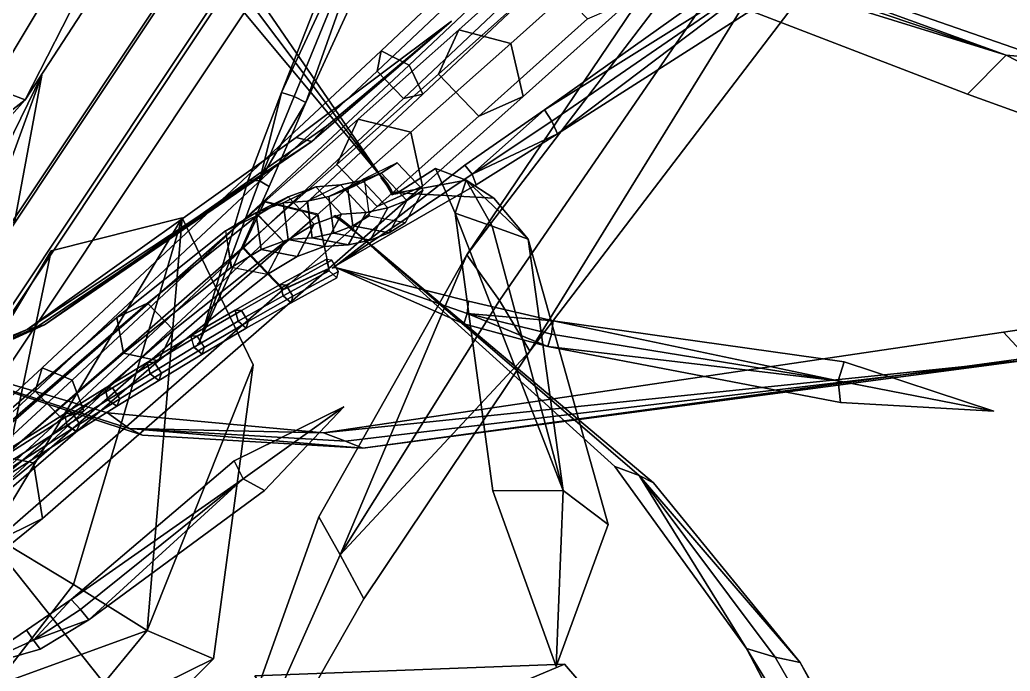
# Model space of a CAD drawing. Header units: metres. Extents: x -488 to 282, y -579 to 399.
# Drawn here: x 17.8 to 82.5, y 0.7 to 43.3 of the extents above; entities that cross this region are included whole.
import ezdxf

# ---------------------------------------------------------------- set-up
doc = ezdxf.new("R2010")
doc.units = ezdxf.units.M

msp = doc.modelspace()

# ---------------------------------------------------------------- linework, layer by layer
at = {"layer": 'coreopsi_1Pdncle', "color": 3}
for points in [[(-0.9812, 2.3616, -1.02844), (33.1158, 53.5824, 84.05926), (31.5009, 51.4651, 85.981), (-2.5961, 0.2442, 0.8933)], [(1.9856, 1.1786, -1.5052), (36.08269, 52.3995, 83.5824), (33.1158, 53.5824, 84.05926), (-0.9812, 2.3616, -1.02844)], [(2.2269, -1.6221, 0.08411), (36.3239, 49.5986, 85.1718), (36.08269, 52.3995, 83.5824), (1.9856, 1.1786, -1.5052)], [(-2.5961, 0.2442, 0.8933), (31.5009, 51.4651, 85.981), (33.5085, 49.02449, 86.6457), (-0.5885, -2.1963, 1.5579)], [(-0.5885, -2.1963, 1.5579), (33.5085, 49.02449, 86.6457), (36.3239, 49.5986, 85.1718), (2.2269, -1.6221, 0.08411)], [(-0.2302, 2.2535, 1.5703), (36.6886, -51.3794, 83.9511), (34.4062, -53.6218, 83.514), (-2.5126, 0.01108, 1.1332)], [(2.3681, 1.4027, -0.148), (39.287, -52.2302, 82.2327), (36.6886, -51.3794, 83.9511), (-0.2302, 2.2535, 1.5703)], [(1.7159, -1.3735, -1.6632), (38.6348, -55.00653, 80.7175), (39.287, -52.2302, 82.2327), (2.3681, 1.4027, -0.148)]]:
    msp.add_3dface(points, dxfattribs=at)
at = {"layer": 'coreopsi_1Petal1', "color": 3}
for points in [[(28.3599, 30.2978, 550.0322), (19.798, 28.1439, 554.9525), (15.899, 9.5476, 554.8166)], [(28.3599, 30.2978, 550.0322), (15.899, 9.5476, 554.8166), (19.798, 28.1439, 554.9525)], [(28.3599, 30.2978, 550.0322), (15.899, 9.5476, 554.8166), (21.276, 6.3355, 551.7697)], [(28.3599, 30.2978, 550.0322), (21.276, 6.3355, 551.7697), (15.899, 9.5476, 554.8166)], [(21.276, 6.3355, 551.7697), (26.09012, 3.3142, 549.0595), (28.3599, 30.2978, 550.0322)], [(21.276, 6.3355, 551.7697), (28.3599, 30.2978, 550.0322), (26.09012, 3.3142, 549.0595)], [(26.09012, 3.3142, 549.0595), (33.00005, 20.6961, 546.6035), (28.3599, 30.2978, 550.0322)], [(26.09012, 3.3142, 549.0595), (28.3599, 30.2978, 550.0322), (33.00005, 20.6961, 546.6035)], [(15.899, 9.5476, 554.8166), (19.798, 28.1439, 554.9525), (8.9218, 9.9426, 556.7844)], [(15.899, 9.5476, 554.8166), (8.9218, 9.9426, 556.7844), (19.798, 28.1439, 554.9525)], [(30.4235, 1.4579, 544.8852), (33.00005, 20.6961, 546.6035), (26.09012, 3.3142, 549.0595)], [(30.4235, 1.4579, 544.8852), (26.09012, 3.3142, 549.0595), (33.00005, 20.6961, 546.6035)], [(21.276, 6.3355, 551.7697), (15.899, 9.5476, 554.8166), (16.1199, -0.2987, 546.9089)], [(21.276, 6.3355, 551.7697), (16.1199, -0.2987, 546.9089), (15.899, 9.5476, 554.8166)], [(16.1199, -0.2987, 546.9089), (26.09012, 3.3142, 549.0595), (21.276, 6.3355, 551.7697)], [(16.1199, -0.2987, 546.9089), (21.276, 6.3355, 551.7697), (26.09012, 3.3142, 549.0595)], [(16.1199, -0.2987, 546.9089), (20.5681, -3.3896, 543.6263), (26.09012, 3.3142, 549.0595)], [(16.1199, -0.2987, 546.9089), (26.09012, 3.3142, 549.0595), (20.5681, -3.3896, 543.6263)], [(20.5681, -3.3896, 543.6263), (30.4235, 1.4579, 544.8852), (26.09012, 3.3142, 549.0595)], [(20.5681, -3.3896, 543.6263), (26.09012, 3.3142, 549.0595), (30.4235, 1.4579, 544.8852)], [(24.1419, -4.7947, 540.6976), (30.4235, 1.4579, 544.8852), (20.5681, -3.3896, 543.6263)], [(24.1419, -4.7947, 540.6976), (20.5681, -3.3896, 543.6263), (30.4235, 1.4579, 544.8852)], [(37.00762, -5.7594, 542.7199), (53.3567, 1.1093, 535.8958), (33.1093, 0.3574, 542.4084)], [(37.00762, -5.7594, 542.7199), (33.1093, 0.3574, 542.4084), (53.3567, 1.1093, 535.8958)], [(59.6723, -6.2239, 532.9821), (53.3567, 1.1093, 535.8958), (37.00762, -5.7594, 542.7199)], [(59.6723, -6.2239, 532.9821), (37.00762, -5.7594, 542.7199), (53.3567, 1.1093, 535.8958)]]:
    msp.add_3dface(points, dxfattribs=at)
at = {"layer": 'coreopsi_Leaf', "color": 3}
for points in [[(46.9748, 27.877, 267.8952), (87.3109, 87.6446, 318.6636), (88.9432, 82.865, 321.4009)], [(46.9748, 27.877, 267.8952), (88.9432, 82.865, 321.4009), (87.3109, 87.6446, 318.6636)], [(46.9748, 27.877, 267.8952), (88.9432, 82.865, 321.4009), (49.1037, 24.9047, 269.2724)], [(46.9748, 27.877, 267.8952), (49.1037, 24.9047, 269.2724), (88.9432, 82.865, 321.4009)], [(49.1037, 24.9047, 269.2724), (88.9432, 82.865, 321.4009), (51.08138, 21.584, 270.1316)], [(49.1037, 24.9047, 269.2724), (51.08138, 21.584, 270.1316), (88.9432, 82.865, 321.4009)], [(51.08138, 21.584, 270.1316), (88.9432, 82.865, 321.4009), (94.58, 78.5893, 322.6304)], [(51.08138, 21.584, 270.1316), (94.58, 78.5893, 322.6304), (88.9432, 82.865, 321.4009)], [(13.5609, 39.5859, 209.6585), (30.658, 70.5923, 254.2292), (33.7068, 68.5412, 253.7306)], [(13.5609, 39.5859, 209.6585), (33.7068, 68.5412, 253.7306), (30.658, 70.5923, 254.2292)], [(18.1118, 38.01413, 208.1), (33.7068, 68.5412, 253.7306), (38.09375, 68.7192, 252.2441)], [(18.1118, 38.01413, 208.1), (38.09375, 68.7192, 252.2441), (33.7068, 68.5412, 253.7306)], [(13.5609, 39.5859, 209.6585), (33.7068, 68.5412, 253.7306), (15.8994, 38.8471, 209.071)], [(13.5609, 39.5859, 209.6585), (15.8994, 38.8471, 209.071), (33.7068, 68.5412, 253.7306)], [(15.8994, 38.8471, 209.071), (33.7068, 68.5412, 253.7306), (18.1118, 38.01413, 208.1)], [(15.8994, 38.8471, 209.071), (18.1118, 38.01413, 208.1), (33.7068, 68.5412, 253.7306)], [(39.2368, 56.5476, 153.3482), (82.2262, 40.9485, 186.442), (37.6075, 55.9506, 155.1781)], [(39.2368, 56.5476, 153.3482), (37.6075, 55.9506, 155.1781), (82.2262, 40.9485, 186.442)], [(39.2368, 56.5476, 153.3482), (84.7178, 40.7287, 183.7043), (82.2262, 40.9485, 186.442)], [(39.2368, 56.5476, 153.3482), (82.2262, 40.9485, 186.442), (84.7178, 40.7287, 183.7043)], [(37.6075, 55.9506, 155.1781), (82.2262, 40.9485, 186.442), (35.6711, 55.3386, 156.7298)], [(37.6075, 55.9506, 155.1781), (35.6711, 55.3386, 156.7298), (82.2262, 40.9485, 186.442)], [(34.8618, 38.5077, 26.2547), (41.4211, 55.1915, 17.00237), (42.4977, 54.9, 17.6974)], [(34.8618, 38.5077, 26.2547), (42.4977, 54.9, 17.6974), (41.4211, 55.1915, 17.00237)], [(35.6711, 55.3386, 156.7298), (82.2262, 40.9485, 186.442), (79.6978, 38.3937, 189.3689)], [(35.6711, 55.3386, 156.7298), (79.6978, 38.3937, 189.3689), (82.2262, 40.9485, 186.442)], [(34.8618, 38.5077, 26.2547), (42.4977, 54.9, 17.6974), (35.6839, 38.2442, 26.486)], [(34.8618, 38.5077, 26.2547), (35.6839, 38.2442, 26.486), (42.4977, 54.9, 17.6974)], [(35.6839, 38.2442, 26.486), (42.4977, 54.9, 17.6974), (36.4568, 37.8435, 26.736)], [(35.6839, 38.2442, 26.486), (36.4568, 37.8435, 26.736), (42.4977, 54.9, 17.6974)], [(36.4568, 37.8435, 26.736), (42.4977, 54.9, 17.6974), (44.03301, 54.3307, 17.5656)], [(36.4568, 37.8435, 26.736), (44.03301, 54.3307, 17.5656), (42.4977, 54.9, 17.6974)], [(27.6978, 51.2245, 178.1586), (26.1774, 51.2374, 176.6324), (41.4119, 32.9437, 156.4583)], [(27.6978, 51.2245, 178.1586), (41.4119, 32.9437, 156.4583), (26.1774, 51.2374, 176.6324)], [(41.4119, 32.9437, 156.4583), (29.4685, 50.3987, 179.3159), (27.6978, 51.2245, 178.1586)], [(41.4119, 32.9437, 156.4583), (27.6978, 51.2245, 178.1586), (29.4685, 50.3987, 179.3159)], [(52.05913, 37.3699, 37.7985), (68.4536, 49.04276, 36.4045), (68.999, 47.9795, 36.9515)], [(52.05913, 37.3699, 37.7985), (68.999, 47.9795, 36.9515), (68.4536, 49.04276, 36.4045)], [(52.05913, 37.3699, 37.7985), (68.999, 47.9795, 36.9515), (52.5323, 36.6226, 37.9265)], [(52.05913, 37.3699, 37.7985), (52.5323, 36.6226, 37.9265), (68.999, 47.9795, 36.9515)], [(52.5323, 36.6226, 37.9265), (68.999, 47.9795, 36.9515), (52.8894, 35.7948, 38.01382)], [(52.5323, 36.6226, 37.9265), (52.8894, 35.7948, 38.01382), (68.999, 47.9795, 36.9515)], [(52.8894, 35.7948, 38.01382), (68.999, 47.9795, 36.9515), (69.9894, 46.7053, 36.6449)], [(52.8894, 35.7948, 38.01382), (69.9894, 46.7053, 36.6449), (68.999, 47.9795, 36.9515)], [(45.9728, 43.1511, 111.528), (36.8411, 35.2838, 104.3402), (35.8194, 35.5462, 105.7332)], [(45.9728, 43.1511, 111.528), (35.8194, 35.5462, 105.7332), (36.8411, 35.2838, 104.3402)], [(45.9728, 43.1511, 111.528), (37.8089, 36.3003, 102.6669), (36.8411, 35.2838, 104.3402)], [(45.9728, 43.1511, 111.528), (36.8411, 35.2838, 104.3402), (37.8089, 36.3003, 102.6669)], [(104.2626, 29.511, 202.8949), (79.6978, 38.3937, 189.3689), (82.2262, 40.9485, 186.442)], [(104.2626, 29.511, 202.8949), (82.2262, 40.9485, 186.442), (79.6978, 38.3937, 189.3689)], [(104.2626, 29.511, 202.8949), (82.2262, 40.9485, 186.442), (84.7178, 40.7287, 183.7043)], [(104.2626, 29.511, 202.8949), (84.7178, 40.7287, 183.7043), (82.2262, 40.9485, 186.442)], [(19.1919, 39.6284, 70.2844), (15.8306, 30.3882, 66.4448), (15.03522, 31.1457, 65.7231)], [(19.1919, 39.6284, 70.2844), (15.03522, 31.1457, 65.7231), (15.8306, 30.3882, 66.4448)], [(19.1919, 39.6284, 70.2844), (17.4078, 30.00427, 66.6966), (15.8306, 30.3882, 66.4448)], [(19.1919, 39.6284, 70.2844), (15.8306, 30.3882, 66.4448), (17.4078, 30.00427, 66.6966)], [(10.00012, 31.7461, 193.9331), (15.8994, 38.8471, 209.071), (18.1118, 38.01413, 208.1)], [(10.00012, 31.7461, 193.9331), (18.1118, 38.01413, 208.1), (15.8994, 38.8471, 209.071)], [(32.6929, 32.7675, 28.0772), (34.8618, 38.5077, 26.2547), (33.4187, 32.7112, 28.4203)], [(32.6929, 32.7675, 28.0772), (33.4187, 32.7112, 28.4203), (34.8618, 38.5077, 26.2547)], [(34.8618, 38.5077, 26.2547), (35.6839, 38.2442, 26.486), (33.4187, 32.7112, 28.4203)], [(34.8618, 38.5077, 26.2547), (33.4187, 32.7112, 28.4203), (35.6839, 38.2442, 26.486)], [(33.4187, 32.7112, 28.4203), (35.6839, 38.2442, 26.486), (36.4568, 37.8435, 26.736)], [(33.4187, 32.7112, 28.4203), (36.4568, 37.8435, 26.736), (35.6839, 38.2442, 26.486)], [(10.00012, 31.7461, 193.9331), (18.1118, 38.01413, 208.1), (11.8184, 30.9696, 193.0778)], [(10.00012, 31.7461, 193.9331), (11.8184, 30.9696, 193.0778), (18.1118, 38.01413, 208.1)], [(33.4187, 32.7112, 28.4203), (36.4568, 37.8435, 26.736), (34.05333, 32.3582, 28.656)], [(33.4187, 32.7112, 28.4203), (34.05333, 32.3582, 28.656), (36.4568, 37.8435, 26.736)], [(46.8441, 33.736, 37.04036), (52.05913, 37.3699, 37.7985), (47.3171, 33.1645, 37.3523)], [(46.8441, 33.736, 37.04036), (47.3171, 33.1645, 37.3523), (52.05913, 37.3699, 37.7985)], [(52.05913, 37.3699, 37.7985), (52.5323, 36.6226, 37.9265), (47.3171, 33.1645, 37.3523)], [(52.05913, 37.3699, 37.7985), (47.3171, 33.1645, 37.3523), (52.5323, 36.6226, 37.9265)], [(19.3797, 23.3073, 87.7629), (36.8411, 35.2838, 104.3402), (37.8089, 36.3003, 102.6669)], [(19.3797, 23.3073, 87.7629), (37.8089, 36.3003, 102.6669), (36.8411, 35.2838, 104.3402)], [(47.3171, 33.1645, 37.3523), (52.5323, 36.6226, 37.9265), (52.8894, 35.7948, 38.01382)], [(47.3171, 33.1645, 37.3523), (52.8894, 35.7948, 38.01382), (52.5323, 36.6226, 37.9265)], [(47.3171, 33.1645, 37.3523), (52.8894, 35.7948, 38.01382), (47.59, 32.4571, 37.4418)], [(47.3171, 33.1645, 37.3523), (47.59, 32.4571, 37.4418), (52.8894, 35.7948, 38.01382)], [(18.2385, 22.9972, 89.8336), (35.8194, 35.5462, 105.7332), (36.8411, 35.2838, 104.3402)], [(18.2385, 22.9972, 89.8336), (36.8411, 35.2838, 104.3402), (35.8194, 35.5462, 105.7332)], [(18.2385, 22.9972, 89.8336), (36.8411, 35.2838, 104.3402), (18.8882, 23.1677, 88.8534)], [(18.2385, 22.9972, 89.8336), (18.8882, 23.1677, 88.8534), (36.8411, 35.2838, 104.3402)], [(18.8882, 23.1677, 88.8534), (36.8411, 35.2838, 104.3402), (19.3797, 23.3073, 87.7629)], [(18.8882, 23.1677, 88.8534), (19.3797, 23.3073, 87.7629), (36.8411, 35.2838, 104.3402)], [(38.4446, 27.1967, 34.1264), (46.8441, 33.736, 37.04036), (47.3171, 33.1645, 37.3523)], [(38.4446, 27.1967, 34.1264), (47.3171, 33.1645, 37.3523), (46.8441, 33.736, 37.04036)], [(47.3171, 33.1645, 37.3523), (47.59, 32.4571, 37.4418), (38.4446, 27.1967, 34.1264)], [(47.3171, 33.1645, 37.3523), (38.4446, 27.1967, 34.1264), (47.59, 32.4571, 37.4418)], [(46.9328, 32.7649, 188.0194), (44.9243, 33.5349, 187.9028), (42.4342, 31.9376, 156.8385)], [(46.9328, 32.7649, 188.0194), (42.4342, 31.9376, 156.8385), (44.9243, 33.5349, 187.9028)], [(46.9328, 32.7649, 188.0194), (46.2128, 30.6085, 205.3577), (44.9243, 33.5349, 187.9028)], [(46.9328, 32.7649, 188.0194), (44.9243, 33.5349, 187.9028), (46.2128, 30.6085, 205.3577)], [(29.545, 22.3127, 29.6879), (32.6929, 32.7675, 28.0772), (33.4187, 32.7112, 28.4203)], [(29.545, 22.3127, 29.6879), (33.4187, 32.7112, 28.4203), (32.6929, 32.7675, 28.0772)], [(33.4187, 32.7112, 28.4203), (34.05333, 32.3582, 28.656), (29.545, 22.3127, 29.6879)], [(33.4187, 32.7112, 28.4203), (29.545, 22.3127, 29.6879), (34.05333, 32.3582, 28.656)], [(42.4342, 31.9376, 156.8385), (48.7425, 31.5777, 187.3322), (46.9328, 32.7649, 188.0194)], [(42.4342, 31.9376, 156.8385), (46.9328, 32.7649, 188.0194), (48.7425, 31.5777, 187.3322)], [(46.9328, 32.7649, 188.0194), (48.6247, 29.7651, 205.4125), (46.2128, 30.6085, 205.3577)], [(46.9328, 32.7649, 188.0194), (46.2128, 30.6085, 205.3577), (48.6247, 29.7651, 205.4125)], [(48.7425, 31.5777, 187.3322), (50.9731, 28.9172, 205.0576), (46.9328, 32.7649, 188.0194)], [(48.7425, 31.5777, 187.3322), (46.9328, 32.7649, 188.0194), (50.9731, 28.9172, 205.0576)], [(50.9731, 28.9172, 205.0576), (48.6247, 29.7651, 205.4125), (46.9328, 32.7649, 188.0194)], [(50.9731, 28.9172, 205.0576), (46.9328, 32.7649, 188.0194), (48.6247, 29.7651, 205.4125)], [(48.6247, 29.7651, 205.4125), (53.2625, 12.4722, 259.0107), (46.2128, 30.6085, 205.3577)], [(48.6247, 29.7651, 205.4125), (46.2128, 30.6085, 205.3577), (53.2625, 12.4722, 259.0107)], [(46.2128, 30.6085, 205.3577), (53.2625, 12.4722, 259.0107), (48.682, 12.4625, 259.7215)], [(46.2128, 30.6085, 205.3577), (48.682, 12.4625, 259.7215), (53.2625, 12.4722, 259.0107)], [(39.5673, 29.4902, 125.4612), (59.164, 12.9672, 143.146), (58.2326, 13.4633, 145.1567)], [(39.5673, 29.4902, 125.4612), (58.2326, 13.4633, 145.1567), (59.164, 12.9672, 143.146)], [(58.2326, 13.4633, 145.1567), (56.655, 14.03638, 146.5072), (39.5673, 29.4902, 125.4612)], [(58.2326, 13.4633, 145.1567), (39.5673, 29.4902, 125.4612), (56.655, 14.03638, 146.5072)], [(50.9731, 28.9172, 205.0576), (53.2625, 12.4722, 259.0107), (48.6247, 29.7651, 205.4125)], [(50.9731, 28.9172, 205.0576), (48.6247, 29.7651, 205.4125), (53.2625, 12.4722, 259.0107)], [(50.9731, 28.9172, 205.0576), (56.2023, 10.2535, 258.5793), (53.2625, 12.4722, 259.0107)], [(50.9731, 28.9172, 205.0576), (53.2625, 12.4722, 259.0107), (56.2023, 10.2535, 258.5793)], [(37.3062, 10.7562, 247.9861), (46.9748, 27.877, 267.8952), (38.7038, 8.2703, 250.046)], [(37.3062, 10.7562, 247.9861), (38.7038, 8.2703, 250.046), (46.9748, 27.877, 267.8952)], [(46.9748, 27.877, 267.8952), (49.1037, 24.9047, 269.2724), (38.7038, 8.2703, 250.046)], [(46.9748, 27.877, 267.8952), (38.7038, 8.2703, 250.046), (49.1037, 24.9047, 269.2724)], [(38.4522, 27.02541, 34.2), (47.07227, 24.8562, 40.7419), (46.9867, 24.05635, 40.7643)], [(38.4522, 27.02541, 34.2), (46.9867, 24.05635, 40.7643), (47.07227, 24.8562, 40.7419)], [(46.9867, 24.05635, 40.7643), (46.7673, 23.3709, 40.5093), (38.4522, 27.02541, 34.2)], [(46.9867, 24.05635, 40.7643), (38.4522, 27.02541, 34.2), (46.7673, 23.3709, 40.5093)], [(108.3609, 26.7287, 243.8836), (83.7337, 21.02656, 228.1325), (82.04919, 22.8341, 230.8976)], [(108.3609, 26.7287, 243.8836), (82.04919, 22.8341, 230.8976), (83.7337, 21.02656, 228.1325)], [(38.7038, 8.2703, 250.046), (49.1037, 24.9047, 269.2724), (51.08138, 21.584, 270.1316)], [(38.7038, 8.2703, 250.046), (51.08138, 21.584, 270.1316), (49.1037, 24.9047, 269.2724)], [(47.07227, 24.8562, 40.7419), (52.6076, 23.5641, 43.6858), (46.9867, 24.05635, 40.7643)], [(47.07227, 24.8562, 40.7419), (46.9867, 24.05635, 40.7643), (52.6076, 23.5641, 43.6858)], [(0.9013, 24.2351, 164.3845), (23.4892, 17.5496, 184.753), (24.9008, 16.5254, 183.2987)], [(0.9013, 24.2351, 164.3845), (24.9008, 16.5254, 183.2987), (23.4892, 17.5496, 184.753)], [(24.9008, 16.5254, 183.2987), (25.7754, 16.09543, 181.3775), (0.9013, 24.2351, 164.3845)], [(24.9008, 16.5254, 183.2987), (0.9013, 24.2351, 164.3845), (25.7754, 16.09543, 181.3775)], [(46.9867, 24.05635, 40.7643), (52.2773, 21.8842, 43.1515), (46.7673, 23.3709, 40.5093)], [(46.9867, 24.05635, 40.7643), (46.7673, 23.3709, 40.5093), (52.2773, 21.8842, 43.1515)], [(52.6076, 23.5641, 43.6858), (52.4992, 22.7058, 43.4615), (46.9867, 24.05635, 40.7643)], [(52.6076, 23.5641, 43.6858), (46.9867, 24.05635, 40.7643), (52.4992, 22.7058, 43.4615)], [(46.9867, 24.05635, 40.7643), (52.4992, 22.7058, 43.4615), (52.2773, 21.8842, 43.1515)], [(46.9867, 24.05635, 40.7643), (52.2773, 21.8842, 43.1515), (52.4992, 22.7058, 43.4615)], [(12.6082, 20.3448, 84.1218), (18.8882, 23.1677, 88.8534), (19.3797, 23.3073, 87.7629)], [(12.6082, 20.3448, 84.1218), (19.3797, 23.3073, 87.7629), (18.8882, 23.1677, 88.8534)], [(12.6082, 20.3448, 84.1218), (19.3797, 23.3073, 87.7629), (13.00111, 20.4254, 83.1893)], [(12.6082, 20.3448, 84.1218), (13.00111, 20.4254, 83.1893), (19.3797, 23.3073, 87.7629)], [(52.6076, 23.5641, 43.6858), (71.2466, 19.6375, 49.8023), (52.4992, 22.7058, 43.4615)], [(52.6076, 23.5641, 43.6858), (52.4992, 22.7058, 43.4615), (71.2466, 19.6375, 49.8023)], [(52.6076, 23.5641, 43.6858), (71.6396, 20.8915, 49.819), (71.2466, 19.6375, 49.8023)], [(52.6076, 23.5641, 43.6858), (71.2466, 19.6375, 49.8023), (71.6396, 20.8915, 49.819)], [(4.935, 22.935, 357.7636), (18.1524, -4.8086, 323.432), (12.8242, -3.9006, 321.5096)], [(4.935, 22.935, 357.7636), (12.8242, -3.9006, 321.5096), (18.1524, -4.8086, 323.432)], [(4.935, 22.935, 357.7636), (24.4138, -1.5633, 324.7297), (18.1524, -4.8086, 323.432)], [(4.935, 22.935, 357.7636), (18.1524, -4.8086, 323.432), (24.4138, -1.5633, 324.7297)], [(11.8405, 20.3862, 84.866), (18.2385, 22.9972, 89.8336), (12.6082, 20.3448, 84.1218)], [(11.8405, 20.3862, 84.866), (12.6082, 20.3448, 84.1218), (18.2385, 22.9972, 89.8336)], [(18.2385, 22.9972, 89.8336), (18.8882, 23.1677, 88.8534), (12.6082, 20.3448, 84.1218)], [(18.2385, 22.9972, 89.8336), (12.6082, 20.3448, 84.1218), (18.8882, 23.1677, 88.8534)], [(37.6063, 16.2475, 195.9448), (82.04919, 22.8341, 230.8976), (83.7337, 21.02656, 228.1325)], [(37.6063, 16.2475, 195.9448), (83.7337, 21.02656, 228.1325), (82.04919, 22.8341, 230.8976)], [(52.4992, 22.7058, 43.4615), (71.2466, 19.6375, 49.8023), (52.2773, 21.8842, 43.1515)], [(52.4992, 22.7058, 43.4615), (52.2773, 21.8842, 43.1515), (71.2466, 19.6375, 49.8023)], [(38.7038, 8.2703, 250.046), (51.08138, 21.584, 270.1316), (40.2512, 5.394, 250.7319)], [(38.7038, 8.2703, 250.046), (40.2512, 5.394, 250.7319), (51.08138, 21.584, 270.1316)], [(40.1806, 15.2425, 191.7052), (83.7337, 21.02656, 228.1325), (86.7271, 21.5608, 224.6339)], [(40.1806, 15.2425, 191.7052), (86.7271, 21.5608, 224.6339), (83.7337, 21.02656, 228.1325)], [(52.2773, 21.8842, 43.1515), (71.2466, 19.6375, 49.8023), (71.4052, 18.2213, 48.9851)], [(52.2773, 21.8842, 43.1515), (71.4052, 18.2213, 48.9851), (71.2466, 19.6375, 49.8023)], [(37.6063, 16.2475, 195.9448), (83.7337, 21.02656, 228.1325), (39.05027, 15.6971, 193.9519)], [(37.6063, 16.2475, 195.9448), (39.05027, 15.6971, 193.9519), (83.7337, 21.02656, 228.1325)], [(39.05027, 15.6971, 193.9519), (83.7337, 21.02656, 228.1325), (40.1806, 15.2425, 191.7052)], [(39.05027, 15.6971, 193.9519), (40.1806, 15.2425, 191.7052), (83.7337, 21.02656, 228.1325)], [(81.4088, 17.6644, 51.8657), (71.2466, 19.6375, 49.8023), (71.6396, 20.8915, 49.819)], [(81.4088, 17.6644, 51.8657), (71.6396, 20.8915, 49.819), (71.2466, 19.6375, 49.8023)], [(81.4088, 17.6644, 51.8657), (71.4052, 18.2213, 48.9851), (71.2466, 19.6375, 49.8023)], [(81.4088, 17.6644, 51.8657), (71.2466, 19.6375, 49.8023), (71.4052, 18.2213, 48.9851)], [(23.4892, 17.5496, 184.753), (37.6063, 16.2475, 195.9448), (24.9008, 16.5254, 183.2987)], [(23.4892, 17.5496, 184.753), (24.9008, 16.5254, 183.2987), (37.6063, 16.2475, 195.9448)], [(38.9308, 17.9347, 93.1296), (32.3597, 13.2381, 86.3337), (31.7571, 14.406, 86.3379)], [(38.9308, 17.9347, 93.1296), (31.7571, 14.406, 86.3379), (32.3597, 13.2381, 86.3337)], [(38.9308, 17.9347, 93.1296), (33.7541, 12.4802, 85.9095), (32.3597, 13.2381, 86.3337)], [(38.9308, 17.9347, 93.1296), (32.3597, 13.2381, 86.3337), (33.7541, 12.4802, 85.9095)], [(37.6063, 16.2475, 195.9448), (39.05027, 15.6971, 193.9519), (24.9008, 16.5254, 183.2987)], [(37.6063, 16.2475, 195.9448), (24.9008, 16.5254, 183.2987), (39.05027, 15.6971, 193.9519)], [(24.9008, 16.5254, 183.2987), (39.05027, 15.6971, 193.9519), (40.1806, 15.2425, 191.7052)], [(24.9008, 16.5254, 183.2987), (40.1806, 15.2425, 191.7052), (39.05027, 15.6971, 193.9519)], [(24.9008, 16.5254, 183.2987), (40.1806, 15.2425, 191.7052), (25.7754, 16.09543, 181.3775)], [(24.9008, 16.5254, 183.2987), (25.7754, 16.09543, 181.3775), (40.1806, 15.2425, 191.7052)], [(21.1211, 5.3481, 71.7844), (31.7571, 14.406, 86.3379), (32.3597, 13.2381, 86.3337)], [(21.1211, 5.3481, 71.7844), (32.3597, 13.2381, 86.3337), (31.7571, 14.406, 86.3379)], [(58.2326, 13.4633, 145.1567), (65.2481, 2.1514, 156.4973), (56.655, 14.03638, 146.5072)], [(58.2326, 13.4633, 145.1567), (56.655, 14.03638, 146.5072), (65.2481, 2.1514, 156.4973)], [(21.1211, 5.3481, 71.7844), (32.3597, 13.2381, 86.3337), (21.724, 4.6983, 71.6696)], [(21.1211, 5.3481, 71.7844), (21.724, 4.6983, 71.6696), (32.3597, 13.2381, 86.3337)], [(21.724, 4.6983, 71.6696), (32.3597, 13.2381, 86.3337), (22.2709, 4.0202, 71.4219)], [(21.724, 4.6983, 71.6696), (22.2709, 4.0202, 71.4219), (32.3597, 13.2381, 86.3337)], [(22.2709, 4.0202, 71.4219), (32.3597, 13.2381, 86.3337), (33.7541, 12.4802, 85.9095)], [(22.2709, 4.0202, 71.4219), (33.7541, 12.4802, 85.9095), (32.3597, 13.2381, 86.3337)], [(59.164, 12.9672, 143.146), (68.7483, 1.2195, 152.963), (58.2326, 13.4633, 145.1567)], [(59.164, 12.9672, 143.146), (58.2326, 13.4633, 145.1567), (68.7483, 1.2195, 152.963)], [(68.7483, 1.2195, 152.963), (67.1219, 1.5777, 154.8568), (58.2326, 13.4633, 145.1567)], [(68.7483, 1.2195, 152.963), (58.2326, 13.4633, 145.1567), (67.1219, 1.5777, 154.8568)], [(58.2326, 13.4633, 145.1567), (67.1219, 1.5777, 154.8568), (65.2481, 2.1514, 156.4973)], [(58.2326, 13.4633, 145.1567), (65.2481, 2.1514, 156.4973), (67.1219, 1.5777, 154.8568)], [(52.8205, 0.9669, 286.4797), (48.682, 12.4625, 259.7215), (53.2625, 12.4722, 259.0107)], [(52.8205, 0.9669, 286.4797), (53.2625, 12.4722, 259.0107), (48.682, 12.4625, 259.7215)], [(52.8205, 0.9669, 286.4797), (53.2625, 12.4722, 259.0107), (56.2023, 10.2535, 258.5793)], [(52.8205, 0.9669, 286.4797), (56.2023, 10.2535, 258.5793), (53.2625, 12.4722, 259.0107)], [(27.2333, -17.451, 210.1658), (37.3062, 10.7562, 247.9861), (38.7038, 8.2703, 250.046)], [(27.2333, -17.451, 210.1658), (38.7038, 8.2703, 250.046), (37.3062, 10.7562, 247.9861)], [(38.7038, 8.2703, 250.046), (40.2512, 5.394, 250.7319), (27.2333, -17.451, 210.1658)], [(38.7038, 8.2703, 250.046), (27.2333, -17.451, 210.1658), (40.2512, 5.394, 250.7319)], [(18.192, 3.3385, 66.4591), (21.1211, 5.3481, 71.7844), (18.6622, 2.6934, 66.5615)], [(18.192, 3.3385, 66.4591), (18.6622, 2.6934, 66.5615), (21.1211, 5.3481, 71.7844)], [(21.1211, 5.3481, 71.7844), (21.724, 4.6983, 71.6696), (18.6622, 2.6934, 66.5615)], [(21.1211, 5.3481, 71.7844), (18.6622, 2.6934, 66.5615), (21.724, 4.6983, 71.6696)], [(18.6622, 2.6934, 66.5615), (21.724, 4.6983, 71.6696), (22.2709, 4.0202, 71.4219)], [(18.6622, 2.6934, 66.5615), (22.2709, 4.0202, 71.4219), (21.724, 4.6983, 71.6696)], [(18.6622, 2.6934, 66.5615), (22.2709, 4.0202, 71.4219), (19.09615, 2.1048, 66.3423)], [(18.6622, 2.6934, 66.5615), (19.09615, 2.1048, 66.3423), (22.2709, 4.0202, 71.4219)], [(14.3809, 0.743, 56.4319), (18.192, 3.3385, 66.4591), (18.6622, 2.6934, 66.5615)], [(14.3809, 0.743, 56.4319), (18.6622, 2.6934, 66.5615), (18.192, 3.3385, 66.4591)], [(18.6622, 2.6934, 66.5615), (19.09615, 2.1048, 66.3423), (14.3809, 0.743, 56.4319)], [(18.6622, 2.6934, 66.5615), (14.3809, 0.743, 56.4319), (19.09615, 2.1048, 66.3423)], [(67.1219, 1.5777, 154.8568), (92.1011, -41.8102, 181.0646), (65.2481, 2.1514, 156.4973)], [(67.1219, 1.5777, 154.8568), (65.2481, 2.1514, 156.4973), (92.1011, -41.8102, 181.0646)], [(65.2481, 2.1514, 156.4973), (92.1011, -41.8102, 181.0646), (88.5399, -42.5112, 183.9477)], [(65.2481, 2.1514, 156.4973), (88.5399, -42.5112, 183.9477), (92.1011, -41.8102, 181.0646)], [(68.7483, 1.2195, 152.963), (92.1011, -41.8102, 181.0646), (67.1219, 1.5777, 154.8568)], [(68.7483, 1.2195, 152.963), (67.1219, 1.5777, 154.8568), (92.1011, -41.8102, 181.0646)], [(68.7483, 1.2195, 152.963), (93.8664, -43.2322, 178.1299), (92.1011, -41.8102, 181.0646)], [(68.7483, 1.2195, 152.963), (92.1011, -41.8102, 181.0646), (93.8664, -43.2322, 178.1299)]]:
    msp.add_3dface(points, dxfattribs=at)
at = {"layer": 'coreopsi_Petiole', "color": 3}
for points in [[(41.3716, 41.2208, 36.5478), (64.9329, 63.4621, 48.2641), (64.9115, 62.3474, 50.4218), (41.1236, 39.8932, 38.5664)], [(43.2001, 40.2935, 35.2459), (66.6221, 62.4039, 46.8767), (64.9329, 63.4621, 48.2641), (41.3716, 41.2208, 36.5478)], [(41.1236, 39.8932, 38.5664), (64.9115, 62.3474, 50.4218), (66.6227, 60.5677, 50.3589), (42.8348, 38.1135, 38.5035)], [(44.09928, 38.3841, 36.4476), (67.6605, 60.6253, 48.1639), (66.6221, 62.4039, 46.8767), (43.2001, 40.2935, 35.2459)], [(42.8348, 38.1135, 38.5035), (66.6227, 60.5677, 50.3589), (67.6605, 60.6253, 48.1639), (44.09928, 38.3841, 36.4476)], [(46.4546, 42.605, 177.5094), (53.4827, 48.9101, 190.3251), (52.2322, 46.06605, 192.4097), (45.1293, 39.694, 179.4507)], [(49.8511, 41.7084, 176.2217), (56.8333, 47.9724, 188.9492), (53.4827, 48.9101, 190.3251), (46.4546, 42.605, 177.5094)], [(50.6566, 38.2349, 177.355), (57.6848, 44.54, 190.1707), (56.8333, 47.9724, 188.9492), (49.8511, 41.7084, 176.2217)], [(45.1293, 39.694, 179.4507), (52.2322, 46.06605, 192.4097), (54.8685, 43.3243, 192.3129), (47.7655, 36.9524, 179.3538)], [(47.7655, 36.9524, 179.3538), (54.8685, 43.3243, 192.3129), (57.6848, 44.54, 190.1707), (50.6566, 38.2349, 177.355)], [(39.8802, 36.752, 164.2464), (46.4546, 42.605, 177.5094), (45.1293, 39.694, 179.4507), (38.4851, 33.7792, 166.0394)], [(43.3195, 35.8933, 163.0497), (49.8511, 41.7084, 176.2217), (46.4546, 42.605, 177.5094), (39.8802, 36.752, 164.2464)], [(44.08226, 32.3819, 164.092), (50.6566, 38.2349, 177.355), (49.8511, 41.7084, 176.2217), (43.3195, 35.8933, 163.0497)], [(19.221, 20.4995, 20.2059), (41.3716, 41.2208, 36.5478), (41.1236, 39.8932, 38.5664), (18.7628, 18.9762, 22.04123)], [(21.1787, 19.6924, 19.01661), (43.2001, 40.2935, 35.2459), (41.3716, 41.2208, 36.5478), (19.221, 20.4995, 20.2059)], [(21.9487, 17.6627, 20.1057), (44.09928, 38.3841, 36.4476), (43.2001, 40.2935, 35.2459), (21.1787, 19.6924, 19.01661)], [(18.7628, 18.9762, 22.04123), (41.1236, 39.8932, 38.5664), (42.8348, 38.1135, 38.5035), (20.4741, 17.1966, 21.9783)], [(38.4851, 33.7792, 166.0394), (45.1293, 39.694, 179.4507), (47.7655, 36.9524, 179.3538), (41.1214, 31.03758, 165.9426)], [(20.4741, 17.1966, 21.9783), (42.8348, 38.1135, 38.5035), (44.09928, 38.3841, 36.4476), (21.9487, 17.6627, 20.1057)], [(41.1214, 31.03758, 165.9426), (47.7655, 36.9524, 179.3538), (50.6566, 38.2349, 177.355), (44.08226, 32.3819, 164.092)], [(33.7572, 31.3492, 150.525), (39.8802, 36.752, 164.2464), (38.4851, 33.7792, 166.0394), (32.3622, 28.3765, 152.318)], [(37.1966, 30.4906, 149.3283), (43.3195, 35.8933, 163.0497), (39.8802, 36.752, 164.2464), (33.7572, 31.3492, 150.525)], [(37.9593, 26.9791, 150.3706), (44.08226, 32.3819, 164.092), (43.3195, 35.8933, 163.0497), (37.1966, 30.4906, 149.3283)], [(32.3622, 28.3765, 152.318), (38.4851, 33.7792, 166.0394), (41.1214, 31.03758, 165.9426), (34.9984, 25.6348, 152.2212)], [(41.3642, 33.2326, 143.8527), (42.4282, 33.8997, 154.1106), (40.26, 32.8456, 154.4041), (39.198, 32.1794, 144.164)], [(43.0561, 31.4374, 143.7328), (44.1268, 32.1079, 154.0509), (42.4282, 33.8997, 154.1106), (41.3642, 33.2326, 143.8527)], [(40.1261, 32.7497, 133.604), (41.3642, 33.2326, 143.8527), (39.198, 32.1794, 144.164), (37.9622, 31.6972, 133.9332)], [(41.8102, 30.9522, 133.424), (43.0561, 31.4374, 143.7328), (41.3642, 33.2326, 143.8527), (40.1261, 32.7497, 133.604)], [(37.1063, 32.3336, 113.0187), (38.7146, 32.4513, 123.3707), (36.5533, 31.3991, 123.7177), (34.9612, 31.2836, 113.46)], [(34.9984, 25.6348, 152.2212), (41.1214, 31.03758, 165.9426), (44.08226, 32.3819, 164.092), (37.9593, 26.9791, 150.3706)], [(38.7102, 32.4507, 123.3407), (40.1261, 32.7497, 133.604), (37.9622, 31.6972, 133.9332), (36.5463, 31.3982, 123.6699)], [(38.7925, 30.5381, 112.8383), (40.3899, 30.6525, 123.1307), (38.7146, 32.4513, 123.3707), (37.1063, 32.3336, 113.0187)], [(40.3943, 30.6531, 123.1607), (41.8102, 30.9522, 133.424), (40.1261, 32.7497, 133.604), (38.7102, 32.4507, 123.3407)], [(39.198, 32.1794, 144.164), (40.26, 32.8456, 154.4041), (40.5914, 30.4427, 154.526), (39.5241, 29.7739, 144.2379)], [(41.79, 32.4991, 155.8334), (41.4248, 32.9861, 156.4318), (41.3733, 32.9548, 156.4258), (41.7367, 32.4703, 155.8313)], [(41.7367, 32.4703, 155.8313), (41.3733, 32.9548, 156.4258), (41.3747, 32.9082, 156.4645), (41.7428, 32.4171, 155.8596)], [(41.7428, 32.4171, 155.8596), (41.3747, 32.9082, 156.4645), (41.4272, 32.9103, 156.4948), (41.7998, 32.4124, 155.8794)], [(41.8296, 32.4628, 155.8636), (41.4586, 32.9581, 156.475), (41.4248, 32.9861, 156.4318), (41.79, 32.4991, 155.8334)], [(41.7998, 32.4124, 155.8794), (41.4272, 32.9103, 156.4948), (41.4586, 32.9581, 156.475), (41.8296, 32.4628, 155.8636)], [(42.01714, 32.1328, 155.0966), (41.79, 32.4991, 155.8334), (41.7367, 32.4703, 155.8313), (41.963, 32.1057, 155.0991)], [(41.963, 32.1057, 155.0991), (41.7367, 32.4703, 155.8313), (41.7428, 32.4171, 155.8596), (41.9714, 32.04797, 155.1152)], [(41.9714, 32.04797, 155.1152), (41.7428, 32.4171, 155.8596), (41.7998, 32.4124, 155.8794), (42.03079, 32.0388, 155.1228)], [(42.05966, 32.09084, 155.1115), (41.8296, 32.4628, 155.8636), (41.79, 32.4991, 155.8334), (42.01714, 32.1328, 155.0966)], [(42.03079, 32.0388, 155.1228), (41.7998, 32.4124, 155.8794), (41.8296, 32.4628, 155.8636), (42.05966, 32.09084, 155.1115)], [(35.3055, 31.6767, 102.7188), (37.1063, 32.3336, 113.0187), (34.9612, 31.2836, 113.46), (33.1783, 30.6338, 103.2537)], [(37.00373, 29.8875, 102.5975), (38.7925, 30.5381, 112.8383), (37.1063, 32.3336, 113.0187), (35.3055, 31.6767, 102.7188)], [(37.9622, 31.6972, 133.9332), (39.198, 32.1794, 144.164), (39.5241, 29.7739, 144.2379), (38.282, 29.2898, 133.9592)], [(41.8948, 29.3179, 143.9729), (42.9676, 29.9894, 154.3089), (44.1268, 32.1079, 154.0509), (43.0561, 31.4374, 143.7328)], [(42.08968, 31.9125, 154.2667), (42.01714, 32.1328, 155.0966), (41.963, 32.1057, 155.0991), (42.03556, 31.8854, 154.2691)], [(42.03556, 31.8854, 154.2691), (41.963, 32.1057, 155.0991), (41.9714, 32.04797, 155.1152), (42.04395, 31.8276, 154.2852)], [(42.04395, 31.8276, 154.2852), (41.9714, 32.04797, 155.1152), (42.03079, 32.0388, 155.1228), (42.1033, 31.8184, 154.2928)], [(42.1322, 31.8704, 154.2816), (42.05966, 32.09084, 155.1115), (42.01714, 32.1328, 155.0966), (42.08968, 31.9125, 154.2667)], [(42.1033, 31.8184, 154.2928), (42.03079, 32.0388, 155.1228), (42.05966, 32.09084, 155.1115), (42.1322, 31.8704, 154.2816)], [(42.08985, 31.9138, 154.2756), (42.1931, 31.9541, 155.1302), (42.139, 31.9278, 155.138), (42.03582, 31.8876, 154.2834)], [(42.03582, 31.8876, 154.2834), (42.139, 31.9278, 155.138), (42.1472, 31.8678, 155.1398), (42.04395, 31.8276, 154.2852)], [(42.04395, 31.8276, 154.2852), (42.1472, 31.8678, 155.1398), (42.2063, 31.8564, 155.1332), (42.103, 31.8162, 154.2786)], [(42.132, 31.8691, 154.2726), (42.2353, 31.9093, 155.1272), (42.1931, 31.9541, 155.1302), (42.08985, 31.9138, 154.2756)], [(42.103, 31.8162, 154.2786), (42.2063, 31.8564, 155.1332), (42.2353, 31.9093, 155.1272), (42.132, 31.8691, 154.2726)], [(42.1931, 31.9541, 155.1302), (42.3109, 31.979, 155.9843), (42.2569, 31.9527, 155.9925), (42.139, 31.9278, 155.138)], [(42.139, 31.9278, 155.138), (42.2569, 31.9527, 155.9925), (42.2649, 31.8927, 155.9932), (42.1472, 31.8678, 155.1398)], [(42.1472, 31.8678, 155.1398), (42.2649, 31.8927, 155.9932), (42.3239, 31.8813, 155.9854), (42.2063, 31.8564, 155.1332)], [(42.2353, 31.9093, 155.1272), (42.3529, 31.9341, 155.9798), (42.3109, 31.979, 155.9843), (42.1931, 31.9541, 155.1302)], [(42.2063, 31.8564, 155.1332), (42.3239, 31.8813, 155.9854), (42.3529, 31.9341, 155.9798), (42.2353, 31.9093, 155.1272)], [(42.3109, 31.979, 155.9843), (42.4431, 31.9885, 156.8366), (42.3892, 31.9622, 156.8452), (42.2569, 31.9527, 155.9925)], [(42.2569, 31.9527, 155.9925), (42.3892, 31.9622, 156.8452), (42.397, 31.9021, 156.8447), (42.2649, 31.8927, 155.9932)], [(42.2649, 31.8927, 155.9932), (42.397, 31.9021, 156.8447), (42.4558, 31.8907, 156.8357), (42.3239, 31.8813, 155.9854)], [(42.3529, 31.9341, 155.9798), (42.4849, 31.9436, 156.8306), (42.4431, 31.9885, 156.8366), (42.3109, 31.979, 155.9843)], [(42.3239, 31.8813, 155.9854), (42.4558, 31.8907, 156.8357), (42.4849, 31.9436, 156.8306), (42.3529, 31.9341, 155.9798)], [(15.04166, 15.00655, 103.7327), (33.7753, 31.3651, 150.5679), (32.3158, 28.3357, 152.2083), (13.3795, 11.8052, 104.7264)], [(18.6451, 14.2883, 103.0273), (37.2543, 30.5413, 149.465), (33.7753, 31.3651, 150.5679), (15.04166, 15.00655, 103.7327)], [(33.3414, 30.4978, 92.6102), (35.3055, 31.6767, 102.7188), (33.1783, 30.6338, 103.2537), (31.2143, 29.455, 93.1451)], [(33.1783, 30.6338, 103.2537), (34.9612, 31.2836, 113.46), (35.2946, 28.8798, 113.5544), (33.5345, 28.2406, 103.4636)], [(35.03967, 28.7087, 92.4889), (37.00373, 29.8875, 102.5975), (35.3055, 31.6767, 102.7188), (33.3414, 30.4978, 92.6102)], [(34.9612, 31.2836, 113.46), (36.5533, 31.3991, 123.7177), (36.8662, 28.9908, 123.6959), (35.2946, 28.8798, 113.5544)], [(36.5463, 31.3982, 123.6699), (37.9622, 31.6972, 133.9332), (38.282, 29.2898, 133.9592), (36.8662, 28.9908, 123.6959)], [(40.6466, 28.832, 133.6463), (41.8948, 29.3179, 143.9729), (43.0561, 31.4374, 143.7328), (41.8102, 30.9522, 133.424)], [(19.2437, 10.6364, 103.5784), (37.9774, 26.995, 150.4135), (37.2543, 30.5413, 149.465), (18.6451, 14.2883, 103.0273)], [(26.1003, 24.729, 58.9128), (33.318, 30.4824, 92.5017), (31.2105, 29.4516, 93.1295), (24.0982, 23.7863, 59.9133)], [(27.8116, 22.9493, 58.8499), (35.02931, 28.7028, 92.4388), (33.318, 30.4824, 92.5017), (26.1003, 24.729, 58.9128)], [(31.2143, 29.455, 93.1451), (33.1783, 30.6338, 103.2537), (33.5345, 28.2406, 103.4636), (31.5705, 27.06181, 93.355)], [(35.8852, 27.782, 103.0603), (37.6489, 28.4217, 113.1724), (38.7925, 30.5381, 112.8383), (37.00373, 29.8875, 102.5975)], [(37.6489, 28.4217, 113.1724), (39.2237, 28.532, 123.3352), (40.3899, 30.6525, 123.1307), (38.7925, 30.5381, 112.8383)], [(38.3667, 30.4612, 123.4551), (38.65, 30.303, 124.2534), (38.5973, 30.2763, 124.2668), (38.314, 30.4346, 123.4685)], [(38.314, 30.4346, 123.4685), (38.5973, 30.2763, 124.2668), (38.6018, 30.2174, 124.2535), (38.3186, 30.3757, 123.4552)], [(38.4045, 30.4178, 123.4331), (38.6877, 30.2595, 124.2314), (38.65, 30.303, 124.2534), (38.3667, 30.4612, 123.4551)], [(39.2307, 28.533, 123.383), (40.6466, 28.832, 133.6463), (41.8102, 30.9522, 133.424), (40.3943, 30.6531, 123.1607)], [(39.5241, 29.7739, 144.2379), (40.5914, 30.4427, 154.526), (42.9676, 29.9894, 154.3089), (41.8948, 29.3179, 143.9729)], [(33.9211, 26.6032, 92.9517), (35.8852, 27.782, 103.0603), (37.00373, 29.8875, 102.5975), (35.03967, 28.7087, 92.4889)], [(38.3186, 30.3757, 123.4552), (38.6018, 30.2174, 124.2535), (38.6574, 30.2071, 124.2318), (38.3742, 30.3654, 123.4334)], [(38.3742, 30.3654, 123.4334), (38.6574, 30.2071, 124.2318), (38.6877, 30.2595, 124.2314), (38.4045, 30.4178, 123.4331)], [(38.65, 30.303, 124.2534), (39.06723, 29.9861, 124.948), (39.01653, 29.9581, 124.9657), (38.5973, 30.2763, 124.2668)], [(38.5973, 30.2763, 124.2668), (39.01653, 29.9581, 124.9657), (39.01573, 29.9028, 124.9408), (38.6018, 30.2174, 124.2535)], [(38.6018, 30.2174, 124.2535), (39.01573, 29.9028, 124.9408), (39.06593, 29.8962, 124.9076), (38.6574, 30.2071, 124.2318)], [(38.6877, 30.2595, 124.2314), (39.09822, 29.9473, 124.9115), (39.06723, 29.9861, 124.948), (38.65, 30.303, 124.2534)], [(38.6574, 30.2071, 124.2318), (39.06593, 29.8962, 124.9076), (39.09822, 29.9473, 124.9115), (38.6877, 30.2595, 124.2314)], [(39.01653, 29.9581, 124.9657), (39.5381, 29.5041, 125.5016), (39.5301, 29.4548, 125.4674), (39.01573, 29.9028, 124.9408)], [(39.01573, 29.9028, 124.9408), (39.5301, 29.4548, 125.4674), (39.5732, 29.4541, 125.4247), (39.06593, 29.8962, 124.9076)], [(39.06723, 29.9861, 124.948), (39.5862, 29.5344, 125.4804), (39.5381, 29.5041, 125.5016), (39.01653, 29.9581, 124.9657)], [(39.06593, 29.8962, 124.9076), (39.5732, 29.4541, 125.4247), (39.6081, 29.503, 125.4322), (39.09822, 29.9473, 124.9115)], [(39.09822, 29.9473, 124.9115), (39.6081, 29.503, 125.4322), (39.5862, 29.5344, 125.4804), (39.06723, 29.9861, 124.948)], [(24.0982, 23.7863, 59.9133), (31.2105, 29.4516, 93.1295), (31.5915, 27.07507, 93.4536), (24.5439, 21.4639, 60.4665)], [(36.8662, 28.9908, 123.6959), (38.282, 29.2898, 133.9592), (40.6466, 28.832, 133.6463), (39.2307, 28.533, 123.383)], [(38.282, 29.2898, 133.9592), (39.5241, 29.7739, 144.2379), (41.8948, 29.3179, 143.9729), (40.6466, 28.832, 133.6463)], [(26.8258, 20.9495, 59.8131), (33.9381, 26.6149, 93.0293), (35.02931, 28.7028, 92.4388), (27.8116, 22.9493, 58.8499)], [(33.5345, 28.2406, 103.4636), (35.2946, 28.8798, 113.5544), (37.6489, 28.4217, 113.1724), (35.8852, 27.782, 103.0603)], [(35.2946, 28.8798, 113.5544), (36.8662, 28.9908, 123.6959), (39.2237, 28.532, 123.3352), (37.6489, 28.4217, 113.1724)], [(13.3795, 11.8052, 104.7264), (32.3158, 28.3357, 152.2083), (34.952, 25.5941, 152.1115), (16.01578, 9.06355, 104.6296)], [(31.5705, 27.06181, 93.355), (33.5345, 28.2406, 103.4636), (35.8852, 27.782, 103.0603), (33.9211, 26.6032, 92.9517)], [(35.1711, 25.9085, 32.115), (38.1517, 27.5395, 33.496), (37.7727, 27.5785, 34.2679), (34.7759, 25.9384, 32.879)], [(34.7759, 25.9384, 32.879), (37.7727, 27.5785, 34.2679), (37.9749, 26.8441, 34.699), (34.9781, 25.204, 33.3101)], [(35.612, 25.1707, 32.06779), (38.5826, 26.7962, 33.444), (38.1517, 27.5395, 33.496), (35.1711, 25.9085, 32.115)], [(38.3604, 27.14, 34.08907), (38.4435, 27.2008, 34.1214), (38.4404, 27.2013, 34.1284), (38.3572, 27.1405, 34.09597)], [(38.3572, 27.1405, 34.09597), (38.4404, 27.2013, 34.1284), (38.4431, 27.1954, 34.1326), (38.3596, 27.1343, 34.1)], [(38.3596, 27.1343, 34.1), (38.4431, 27.1954, 34.1326), (38.4478, 27.1914, 34.1281), (38.3642, 27.1302, 34.09557)], [(38.3647, 27.1337, 34.08883), (38.448, 27.1947, 34.1213), (38.4435, 27.2008, 34.1214), (38.3604, 27.14, 34.08907)], [(38.3642, 27.1302, 34.09557), (38.4478, 27.1914, 34.1281), (38.448, 27.1947, 34.1213), (38.3647, 27.1337, 34.08883)], [(16.01578, 9.06355, 104.6296), (34.952, 25.5941, 152.1115), (37.9774, 26.995, 150.4135), (19.2437, 10.6364, 103.5784)], [(24.5439, 21.4639, 60.4665), (31.5915, 27.07507, 93.4536), (33.9381, 26.6149, 93.0293), (26.8258, 20.9495, 59.8131)], [(34.9781, 25.204, 33.3101), (37.9749, 26.8441, 34.699), (38.4739, 26.3689, 34.1832), (35.4933, 24.7378, 32.8022)], [(35.4933, 24.7378, 32.8022), (38.4739, 26.3689, 34.1832), (38.5826, 26.7962, 33.444), (35.612, 25.1707, 32.06779)], [(38.1889, 27.03087, 34.01575), (38.2756, 27.0834, 34.05384), (38.2723, 27.0838, 34.0607), (38.1857, 27.03126, 34.02261)], [(38.1857, 27.03126, 34.02261), (38.2723, 27.0838, 34.0607), (38.2744, 27.07748, 34.06466), (38.1878, 27.02495, 34.02656)], [(38.1904, 27.03152, 34.01651), (38.2818, 27.05614, 34.069), (38.278, 27.0563, 34.07558), (38.1866, 27.03167, 34.02309)], [(38.1866, 27.03167, 34.02309), (38.278, 27.0563, 34.07558), (38.2782, 27.04917, 34.07857), (38.1868, 27.02454, 34.02608)], [(38.1868, 27.02454, 34.02608), (38.2782, 27.04917, 34.07857), (38.2822, 27.04478, 34.07376), (38.1908, 27.02015, 34.02127)], [(38.1878, 27.02495, 34.02656), (38.2744, 27.07748, 34.06466), (38.2789, 27.07333, 34.06013), (38.1923, 27.0208, 34.02204)], [(38.193, 27.02444, 34.0154), (38.2796, 27.07697, 34.05349), (38.2756, 27.0834, 34.05384), (38.1889, 27.03087, 34.01575)], [(38.193, 27.02444, 34.0154), (38.2844, 27.04906, 34.06789), (38.2818, 27.05614, 34.069), (38.1904, 27.03152, 34.01651)], [(38.1908, 27.02015, 34.02127), (38.2822, 27.04478, 34.07376), (38.2844, 27.04906, 34.06789), (38.193, 27.02444, 34.0154)], [(38.1923, 27.0208, 34.02204), (38.2789, 27.07333, 34.06013), (38.2796, 27.07697, 34.05349), (38.193, 27.02444, 34.0154)], [(38.2756, 27.0834, 34.05384), (38.3604, 27.14, 34.08907), (38.3572, 27.1405, 34.09597), (38.2723, 27.0838, 34.0607)], [(38.2723, 27.0838, 34.0607), (38.3572, 27.1405, 34.09597), (38.3596, 27.1343, 34.1), (38.2744, 27.07748, 34.06466)], [(38.2744, 27.07748, 34.06466), (38.3596, 27.1343, 34.1), (38.3642, 27.1302, 34.09557), (38.2789, 27.07333, 34.06013)], [(38.2796, 27.07697, 34.05349), (38.3647, 27.1337, 34.08883), (38.3604, 27.14, 34.08907), (38.2756, 27.0834, 34.05384)], [(38.2818, 27.05614, 34.069), (38.3725, 27.05596, 34.1308), (38.3682, 27.05605, 34.1371), (38.278, 27.0563, 34.07558)], [(38.278, 27.0563, 34.07558), (38.3682, 27.05605, 34.1371), (38.3668, 27.0487, 34.1391), (38.2782, 27.04917, 34.07857)], [(38.2782, 27.04917, 34.07857), (38.3668, 27.0487, 34.1391), (38.3703, 27.04424, 34.134), (38.2822, 27.04478, 34.07376)], [(38.2789, 27.07333, 34.06013), (38.3642, 27.1302, 34.09557), (38.3647, 27.1337, 34.08883), (38.2796, 27.07697, 34.05349)], [(38.2844, 27.04906, 34.06789), (38.3737, 27.0487, 34.1289), (38.3725, 27.05596, 34.1308), (38.2818, 27.05614, 34.069)], [(38.2822, 27.04478, 34.07376), (38.3703, 27.04424, 34.134), (38.3737, 27.0487, 34.1289), (38.2844, 27.04906, 34.06789)], [(38.3682, 27.05605, 34.1371), (38.4509, 27.03061, 34.2037), (38.448, 27.02349, 34.2045), (38.3668, 27.0487, 34.1391)], [(38.3668, 27.0487, 34.1391), (38.448, 27.02349, 34.2045), (38.451, 27.0191, 34.1991), (38.3703, 27.04424, 34.134)], [(38.3725, 27.05596, 34.1308), (38.4556, 27.03045, 34.1977), (38.4509, 27.03061, 34.2037), (38.3682, 27.05605, 34.1371)], [(38.3703, 27.04424, 34.134), (38.451, 27.0191, 34.1991), (38.4557, 27.02338, 34.1949), (38.3737, 27.0487, 34.1289)], [(38.3737, 27.0487, 34.1289), (38.4557, 27.02338, 34.1949), (38.4556, 27.03045, 34.1977), (38.3725, 27.05596, 34.1308)], [(32.2396, 24.2497, 30.6637), (35.1711, 25.9085, 32.115), (34.7759, 25.9384, 32.879), (31.8284, 24.2704, 31.4196)], [(31.8284, 24.2704, 31.4196), (34.7759, 25.9384, 32.879), (34.9781, 25.204, 33.3101), (32.0306, 23.536, 31.8507)], [(32.6902, 23.5176, 30.6215), (35.612, 25.1707, 32.06779), (35.1711, 25.9085, 32.115), (32.2396, 24.2497, 30.6637)], [(14.876, 15.04998, 27.3891), (26.1003, 24.729, 58.9128), (24.0982, 23.7863, 59.9133), (13.02319, 14.2387, 28.7335)], [(16.5872, 13.2703, 27.3262), (27.8116, 22.9493, 58.8499), (26.1003, 24.729, 58.9128), (14.876, 15.04998, 27.3891)], [(32.0306, 23.536, 31.8507), (34.9781, 25.204, 33.3101), (35.4933, 24.7378, 32.8022), (32.5618, 23.07908, 31.3509)], [(32.5618, 23.07908, 31.3509), (35.4933, 24.7378, 32.8022), (35.612, 25.1707, 32.06779), (32.6902, 23.5176, 30.6215)], [(29.3545, 22.5616, 29.1407), (32.2396, 24.2497, 30.6637), (31.8284, 24.2704, 31.4196), (28.9433, 22.5823, 29.8966)], [(28.9433, 22.5823, 29.8966), (31.8284, 24.2704, 31.4196), (32.0306, 23.536, 31.8507), (29.1454, 21.8479, 30.3277)], [(29.8051, 21.8295, 29.09853), (32.6902, 23.5176, 30.6215), (32.2396, 24.2497, 30.6637), (29.3545, 22.5616, 29.1407)], [(13.02319, 14.2387, 28.7335), (24.0982, 23.7863, 59.9133), (24.5439, 21.4639, 60.4665), (13.5607, 11.9971, 29.498)], [(29.1454, 21.8479, 30.3277), (32.0306, 23.536, 31.8507), (32.5618, 23.07908, 31.3509), (29.6767, 21.3909, 29.8279)], [(29.6767, 21.3909, 29.8279), (32.5618, 23.07908, 31.3509), (32.6902, 23.5176, 30.6215), (29.8051, 21.8295, 29.09853)], [(15.7508, 11.402, 28.6332), (26.8258, 20.9495, 59.8131), (27.8116, 22.9493, 58.8499), (16.5872, 13.2703, 27.3262)], [(26.5477, 20.8637, 27.5648), (29.3589, 22.5642, 29.1431), (28.932, 22.5756, 29.8904), (26.08567, 20.8531, 28.2909)], [(26.08567, 20.8531, 28.2909), (28.932, 22.5756, 29.8904), (29.1342, 21.8412, 30.3216), (26.2718, 20.1086, 28.7118)], [(27.01397, 20.141, 27.5309), (29.8191, 21.8378, 29.1061), (29.3589, 22.5642, 29.1431), (26.5477, 20.8637, 27.5648)], [(29.3817, 22.04692, 29.6554), (29.4543, 22.1216, 29.6848), (29.451, 22.1221, 29.6917), (29.3784, 22.04741, 29.6623)], [(29.3784, 22.04741, 29.6623), (29.451, 22.1221, 29.6917), (29.4545, 22.1169, 29.6963), (29.3819, 22.04225, 29.6669)], [(29.3871, 22.04155, 29.6557), (29.4597, 22.1162, 29.6851), (29.4543, 22.1216, 29.6848), (29.3817, 22.04692, 29.6554)], [(29.3819, 22.04225, 29.6669), (29.4545, 22.1169, 29.6963), (29.4598, 22.1133, 29.6922), (29.3872, 22.03868, 29.6628)], [(29.3872, 22.03868, 29.6628), (29.4598, 22.1133, 29.6922), (29.4597, 22.1162, 29.6851), (29.3871, 22.04155, 29.6557)], [(29.4543, 22.1216, 29.6848), (29.5087, 22.2126, 29.6939), (29.5059, 22.2136, 29.7008), (29.451, 22.1221, 29.6917)], [(29.451, 22.1221, 29.6917), (29.5059, 22.2136, 29.7008), (29.5107, 22.2102, 29.7058), (29.4545, 22.1169, 29.6963)], [(29.4597, 22.1162, 29.6851), (29.5152, 22.2086, 29.6945), (29.5087, 22.2126, 29.6939), (29.4543, 22.1216, 29.6848)], [(29.4545, 22.1169, 29.6963), (29.5107, 22.2102, 29.7058), (29.5164, 22.2072, 29.7019), (29.4598, 22.1133, 29.6922)], [(29.4598, 22.1133, 29.6922), (29.5164, 22.2072, 29.7019), (29.5152, 22.2086, 29.6945), (29.4597, 22.1162, 29.6851)], [(29.5087, 22.2126, 29.6939), (29.5416, 22.3132, 29.6824), (29.539, 22.3148, 29.6894), (29.5059, 22.2136, 29.7008)], [(29.5059, 22.2136, 29.7008), (29.539, 22.3148, 29.6894), (29.5447, 22.3135, 29.6944), (29.5107, 22.2102, 29.7058)], [(29.5152, 22.2086, 29.6945), (29.5488, 22.3109, 29.683), (29.5416, 22.3132, 29.6824), (29.5087, 22.2126, 29.6939)], [(29.5107, 22.2102, 29.7058), (29.5447, 22.3135, 29.6944), (29.5508, 22.3111, 29.6904), (29.5164, 22.2072, 29.7019)], [(29.5164, 22.2072, 29.7019), (29.5508, 22.3111, 29.6904), (29.5488, 22.3109, 29.683), (29.5152, 22.2086, 29.6945)], [(13.5607, 11.9971, 29.498), (24.5439, 21.4639, 60.4665), (26.8258, 20.9495, 59.8131), (15.7508, 11.402, 28.6332)], [(26.2718, 20.1086, 28.7118), (29.1342, 21.8412, 30.3216), (29.6811, 21.3935, 29.8303), (26.8444, 19.677, 28.2357)], [(26.8444, 19.677, 28.2357), (29.6811, 21.3935, 29.8303), (29.8191, 21.8378, 29.1061), (27.01397, 20.141, 27.5309)], [(23.8261, 19.1908, 25.8099), (26.5477, 20.8637, 27.5648), (26.08567, 20.8531, 28.2909), (23.33, 19.1585, 26.5126)], [(23.33, 19.1585, 26.5126), (26.08567, 20.8531, 28.2909), (26.2718, 20.1086, 28.7118), (23.5008, 18.4041, 26.9222)], [(24.2982, 18.4717, 25.7794), (27.01397, 20.141, 27.5309), (26.5477, 20.8637, 27.5648), (23.8261, 19.1908, 25.8099)], [(-1.09242, 1.6977, -0.4705), (19.221, 20.4995, 20.2059), (18.7628, 18.9762, 22.04123), (-1.5505, 0.1744, 1.3646)], [(0.8652, 0.8906, -1.6599), (21.1787, 19.6924, 19.01661), (19.221, 20.4995, 20.2059), (-1.09242, 1.6977, -0.4705)], [(23.5008, 18.4041, 26.9222), (26.2718, 20.1086, 28.7118), (26.8444, 19.677, 28.2357), (24.0983, 17.9883, 26.4629)], [(24.0983, 17.9883, 26.4629), (26.8444, 19.677, 28.2357), (27.01397, 20.141, 27.5309), (24.2982, 18.4717, 25.7794)], [(1.6352, -1.139, -0.5707), (21.9487, 17.6627, 20.1057), (21.1787, 19.6924, 19.01661), (0.8652, 0.8906, -1.6599)], [(-1.5505, 0.1744, 1.3646), (18.7628, 18.9762, 22.04123), (20.4741, 17.1966, 21.9783), (0.1606, -1.6051, 1.3018)], [(21.1825, 17.5378, 23.8677), (23.8261, 19.1908, 25.8099), (23.33, 19.1585, 26.5126), (20.6865, 17.5055, 24.5703)], [(20.6865, 17.5055, 24.5703), (23.33, 19.1585, 26.5126), (23.5008, 18.4041, 26.9222), (20.8572, 16.7511, 24.98)], [(21.6546, 16.8187, 23.8372), (24.2982, 18.4717, 25.7794), (23.8261, 19.1908, 25.8099), (21.1825, 17.5378, 23.8677)], [(20.8572, 16.7511, 24.98), (23.5008, 18.4041, 26.9222), (24.0983, 17.9883, 26.4629), (21.4547, 16.3353, 24.5207)], [(21.4547, 16.3353, 24.5207), (24.0983, 17.9883, 26.4629), (24.2982, 18.4717, 25.7794), (21.6546, 16.8187, 23.8372)], [(0.1606, -1.6051, 1.3018), (20.4741, 17.1966, 21.9783), (21.9487, 17.6627, 20.1057), (1.6352, -1.139, -0.5707)], [(12.7668, 12.1828, 16.8745), (21.2023, 17.5506, 23.8836), (20.6735, 17.4971, 24.5606), (12.1612, 12.07453, 17.4763)], [(12.1612, 12.07453, 17.4763), (20.6735, 17.4971, 24.5606), (20.8295, 16.7331, 24.9581), (12.3171, 11.3104, 17.8738)], [(13.2918, 11.501, 16.8939), (21.6799, 16.8351, 23.8569), (21.2023, 17.5506, 23.8836), (12.7668, 12.1828, 16.8745)], [(13.01549, 10.9649, 17.508), (21.4509, 16.3327, 24.5171), (21.6799, 16.8351, 23.8569), (13.2918, 11.501, 16.8939)], [(12.3171, 11.3104, 17.8738), (20.8295, 16.7331, 24.9581), (21.4509, 16.3327, 24.5171), (13.01549, 10.9649, 17.508)], [(6.841, 4.7172, 52.6687), (18.6451, 14.2883, 103.0273), (15.04166, 15.00655, 103.7327), (3.1708, 5.3862, 52.9526)], [(7.3729, 1.01609, 52.7982), (19.2437, 10.6364, 103.5784), (18.6451, 14.2883, 103.0273), (6.841, 4.7172, 52.6687)], [(4.03635, -0.6369, 53.1634), (16.01578, 9.06355, 104.6296), (19.2437, 10.6364, 103.5784), (7.3729, 1.01609, 52.7982)]]:
    msp.add_3dface(points, dxfattribs=at)

doc.saveas('drawing.dxf')
